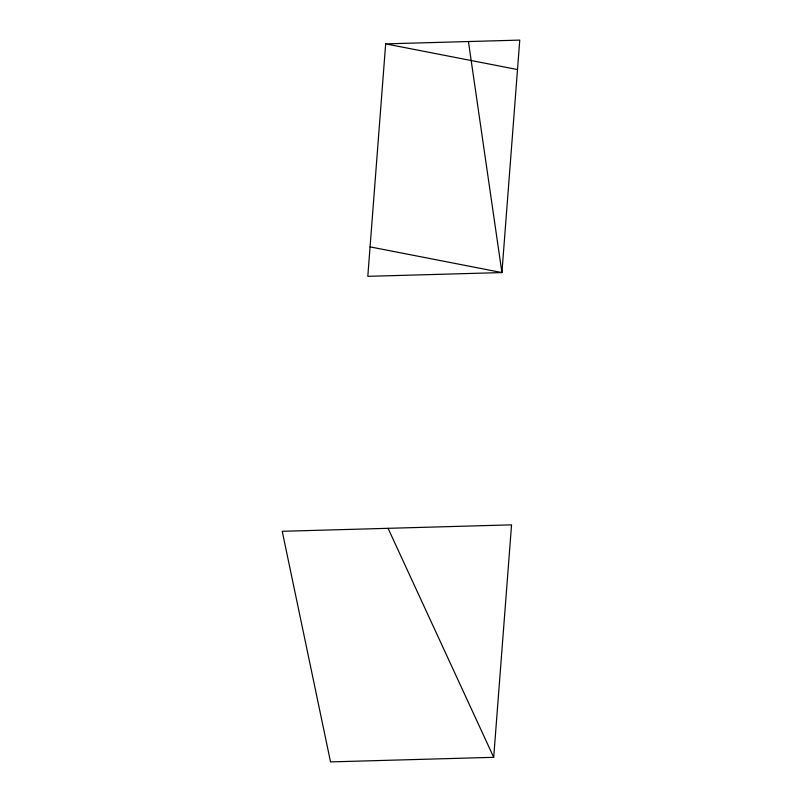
<?xml version="1.0" encoding="UTF-8"?>
<svg xmlns="http://www.w3.org/2000/svg" width="802" height="802" viewBox="0 0 802 802"><rect width="100%" height="100%" fill="white"/><g stroke="black" fill="none" stroke-linecap="round" stroke-linejoin="round"><path stroke-width="1.2" d="M385.662 43.869L367.807 276.329L501.922 272.57L519.766 40.1L385.662 43.869L517.501 69.553M493.701 757.319L511.546 524.849L282.234 531.295L330.534 761.9L493.701 757.319L388.068 528.317M370.073 246.876L501.922 272.57L468.428 41.544"/></g></svg>
